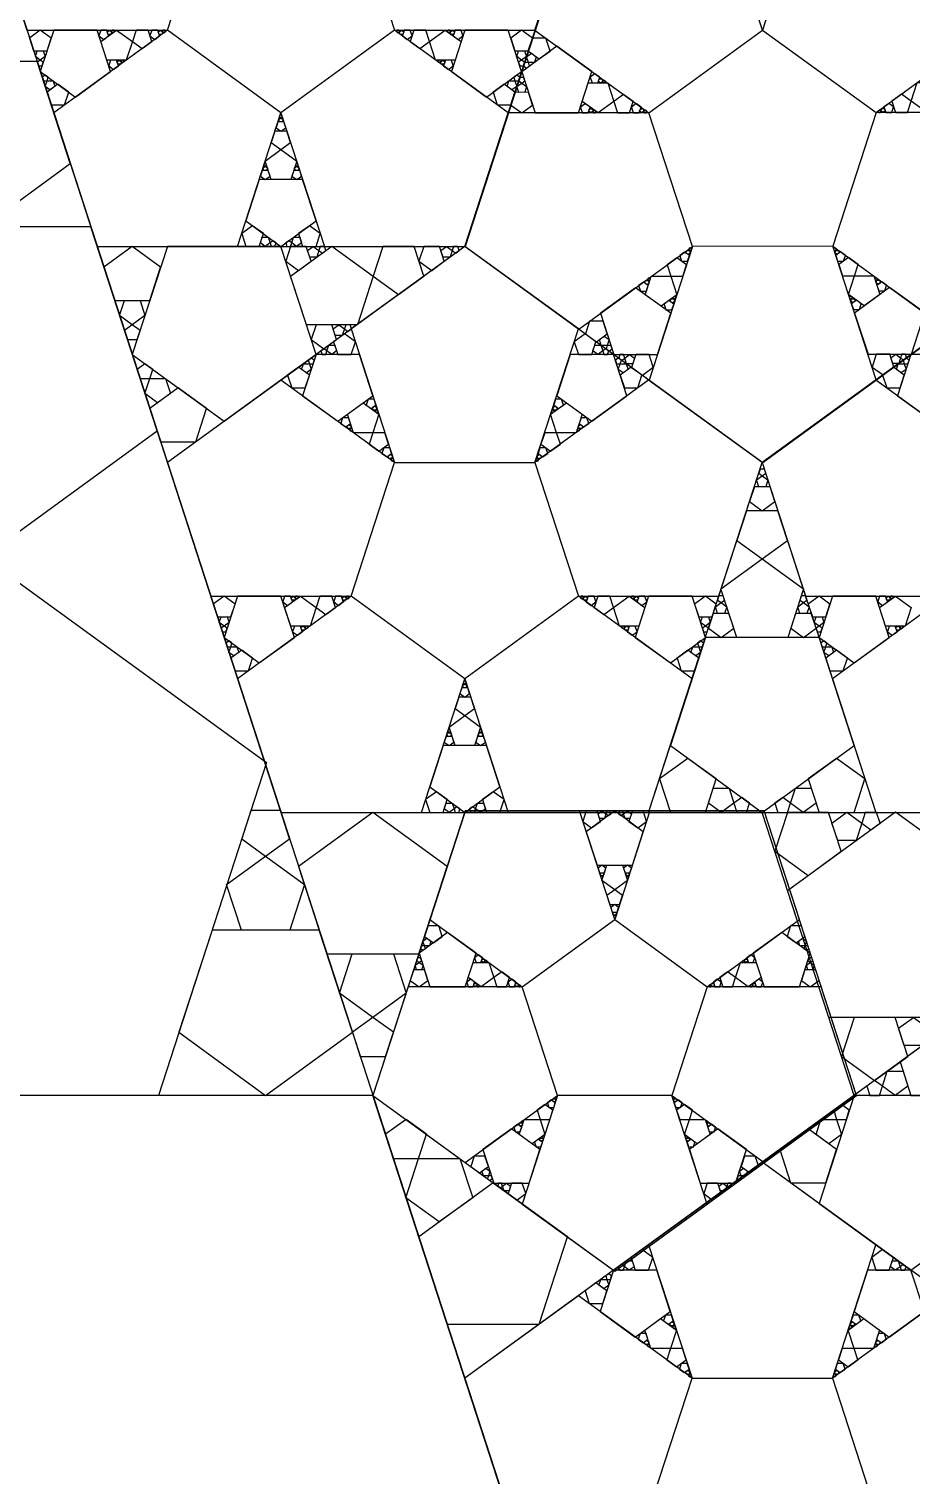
# Model space of a CAD drawing. Header units: inches. Extents: x -578 to 126, y -85 to 118.
# Drawn here: x -282.41 to -266.69, y -70.55 to -44.79 of the extents above; entities that cross this region are included whole.
import ezdxf

# ---------------------------------------------------------------- set-up
doc = ezdxf.new("R2010")
doc.units = ezdxf.units.IN
doc.header["$MEASUREMENT"] = 0
doc.layers.add('drawing', color=7, linetype='Continuous')

msp = doc.modelspace()

# ---------------------------------------------------------------- linework, layer by layer
for points in [[(-275.898, -44.81), (-277.922, -46.281), (-279.947, -44.81), (-279.174, -42.43), (-276.671, -42.43)], [(-266.071, -42.43), (-264.047, -48.661), (-269.347, -52.512), (-274.647, -48.661), (-272.622, -42.43)], [(-269.345, -44.809), (-267.319, -46.277), (-268.09, -48.658), (-270.592, -48.661), (-271.368, -46.282)], [(-273.396, -52.512), (-272.622, -54.891), (-274.647, -56.362), (-276.671, -54.891), (-275.898, -52.512)], [(-270.959, -63.783), (-272.993, -63.783), (-273.622, -61.848), (-271.976, -60.652), (-270.33, -61.848)], [(-267.322, -71.203), (-269.347, -72.674), (-271.371, -71.203), (-270.598, -68.823), (-268.096, -68.823)]]:
    msp.add_lwpolyline(points, close=True)
at = {"layer": 'drawing'}
for points in [[(-283.223, -42.43), (-269.347, -85.135), (-224.444, -85.135), (-210.568, -42.43), (-246.895, -16.037)], [(-283.222, -42.43), (-269.347, -85.135), (-224.444, -85.135), (-210.568, -42.43), (-246.895, -16.037)], [(-255.471, -42.43), (-269.347, -32.349), (-283.223, -42.43), (-277.922, -58.742), (-260.771, -58.742)], [(-269.347, -32.349), (-283.222, -42.43), (-277.922, -58.742), (-260.771, -58.742), (-255.471, -42.43)], [(-272.622, -42.43), (-277.922, -38.58), (-283.222, -42.43), (-281.198, -48.661), (-274.647, -48.661)], [(-272.622, -42.43), (-277.922, -38.58), (-283.222, -42.43), (-281.198, -48.661), (-274.647, -48.661)], [(-279.174, -42.43), (-281.198, -40.959), (-283.222, -42.43), (-282.449, -44.81), (-279.947, -44.81)], [(-275.898, -44.81), (-273.396, -44.81), (-272.622, -42.43), (-274.647, -40.959), (-276.671, -42.43)], [(-272.623, -42.432), (-274.641, -48.665), (-269.337, -52.51), (-264.041, -48.654), (-266.072, -42.425)], [(-269.345, -44.809), (-270.121, -42.43), (-272.623, -42.432), (-273.394, -44.813), (-271.368, -46.282)], [(-267.319, -46.277), (-265.296, -44.804), (-266.072, -42.425), (-268.574, -42.428), (-269.345, -44.809)], [(-282.017, -44.951), (-282.21, -44.81), (-282.404, -44.951), (-282.33, -45.178), (-282.091, -45.178)], [(-281.971, -44.81), (-282.21, -45.546), (-281.585, -46), (-280.959, -45.546), (-281.198, -44.81)], [(-281.971, -44.81), (-282.21, -45.546), (-281.585, -46), (-280.959, -45.546), (-281.198, -44.81)], [(-279.947, -44.81), (-281.971, -46.281), (-281.198, -48.661), (-278.696, -48.661), (-277.922, -46.281)], [(-281.132, -44.81), (-281.165, -44.911), (-281.079, -44.974), (-280.993, -44.911), (-281.026, -44.81)], [(-280.851, -44.809), (-280.57, -45.013), (-280.678, -45.343), (-281.025, -45.343), (-281.132, -45.013)], [(-280.978, -44.81), (-280.939, -44.838), (-280.954, -44.884), (-281.002, -44.884), (-281.017, -44.838)], [(-280.93, -44.81), (-280.939, -44.838), (-280.915, -44.855), (-280.892, -44.838), (-280.901, -44.81)], [(-280.504, -44.81), (-280.57, -45.013), (-280.398, -45.138), (-280.226, -45.013), (-280.291, -44.81)], [(-280.226, -44.81), (-280.258, -44.911), (-280.172, -44.974), (-280.086, -44.911), (-280.119, -44.81)], [(-280.071, -44.81), (-280.033, -44.838), (-280.047, -44.884), (-280.095, -44.884), (-280.11, -44.838)], [(-280.024, -44.81), (-280.033, -44.838), (-280.009, -44.855), (-279.985, -44.838), (-279.994, -44.81)], [(-277.922, -46.281), (-277.149, -48.661), (-274.647, -48.661), (-273.873, -46.281), (-275.898, -44.81)], [(-275.836, -44.855), (-275.812, -44.838), (-275.821, -44.81), (-275.85, -44.81), (-275.86, -44.838)], [(-275.797, -44.884), (-275.812, -44.838), (-275.773, -44.81), (-275.735, -44.838), (-275.749, -44.884)], [(-275.672, -44.974), (-275.586, -44.911), (-275.619, -44.81), (-275.726, -44.81), (-275.759, -44.911)], [(-275.447, -45.138), (-275.274, -45.013), (-275.34, -44.81), (-275.553, -44.81), (-275.619, -45.013)], [(-275.167, -45.343), (-275.274, -45.013), (-274.994, -44.809), (-274.713, -45.013), (-274.82, -45.343)], [(-274.929, -44.855), (-274.906, -44.838), (-274.915, -44.81), (-274.944, -44.81), (-274.953, -44.838)], [(-274.891, -44.884), (-274.906, -44.838), (-274.867, -44.81), (-274.828, -44.838), (-274.843, -44.884)], [(-274.26, -46), (-273.635, -45.546), (-273.873, -44.81), (-274.647, -44.81), (-274.886, -45.546)], [(-274.26, -46), (-273.635, -45.546), (-273.873, -44.81), (-274.647, -44.81), (-274.886, -45.546)], [(-274.766, -44.974), (-274.68, -44.911), (-274.713, -44.81), (-274.819, -44.81), (-274.852, -44.911)], [(-273.441, -44.951), (-273.635, -44.81), (-273.828, -44.951), (-273.754, -45.178), (-273.515, -45.178)], [(-273.126, -45.181), (-273.2, -44.953), (-273.439, -44.954), (-273.513, -45.181), (-273.319, -45.321)], [(-282.123, -45.28), (-282.21, -45.343), (-282.297, -45.28), (-282.264, -45.178), (-282.157, -45.178)], [(-273.548, -45.28), (-273.635, -45.343), (-273.721, -45.28), (-273.688, -45.178), (-273.581, -45.178)], [(-273.007, -45.094), (-273.632, -45.549), (-273.392, -46.284), (-272.619, -46.283), (-272.381, -45.547)], [(-273.406, -45.385), (-273.513, -45.385), (-273.546, -45.283), (-273.46, -45.22), (-273.373, -45.283)], [(-284.768, -47.187), (-283.222, -48.31), (-281.677, -47.187), (-282.267, -45.37), (-284.178, -45.37)], [(-282.157, -45.382), (-282.21, -45.343), (-282.263, -45.382), (-282.243, -45.444), (-282.177, -45.444)], [(-280.959, -45.343), (-280.992, -45.444), (-280.906, -45.507), (-280.82, -45.444), (-280.853, -45.343)], [(-280.805, -45.343), (-280.766, -45.371), (-280.781, -45.416), (-280.829, -45.416), (-280.843, -45.371)], [(-280.757, -45.343), (-280.766, -45.371), (-280.742, -45.388), (-280.719, -45.371), (-280.728, -45.343)], [(-275.102, -45.388), (-275.079, -45.371), (-275.088, -45.343), (-275.117, -45.343), (-275.126, -45.371)], [(-275.064, -45.416), (-275.079, -45.371), (-275.04, -45.343), (-275.001, -45.371), (-275.016, -45.416)], [(-274.939, -45.507), (-274.853, -45.444), (-274.886, -45.343), (-274.992, -45.343), (-275.025, -45.444)], [(-273.581, -45.382), (-273.635, -45.343), (-273.688, -45.382), (-273.667, -45.444), (-273.602, -45.444)], [(-273.493, -45.447), (-273.513, -45.385), (-273.579, -45.385), (-273.599, -45.447), (-273.546, -45.486)], [(-272.327, -45.586), (-272.414, -45.649), (-272.38, -45.75), (-272.274, -45.75), (-272.241, -45.649)], [(-282.157, -45.709), (-282.091, -45.709), (-282.071, -45.647), (-282.124, -45.608), (-282.177, -45.647)], [(-282.124, -45.812), (-282.091, -45.709), (-281.984, -45.709), (-281.951, -45.812), (-282.038, -45.875)], [(-282.017, -46.141), (-281.778, -46.141), (-281.704, -45.913), (-281.897, -45.773), (-282.091, -45.913)], [(-274.141, -45.913), (-274.067, -46.141), (-273.828, -46.141), (-273.754, -45.913), (-273.947, -45.773)], [(-273.861, -45.709), (-273.754, -45.709), (-273.72, -45.812), (-273.807, -45.875), (-273.894, -45.812)], [(-273.774, -45.647), (-273.754, -45.709), (-273.688, -45.709), (-273.667, -45.647), (-273.721, -45.608)], [(-273.718, -45.815), (-273.632, -45.751), (-273.545, -45.814), (-273.578, -45.916), (-273.685, -45.917)], [(-273.685, -45.713), (-273.632, -45.751), (-273.578, -45.713), (-273.599, -45.65), (-273.665, -45.65)], [(-272.099, -45.75), (-271.991, -46.08), (-272.272, -46.284), (-272.553, -46.081), (-272.446, -45.75)], [(-272.202, -45.676), (-272.188, -45.722), (-272.226, -45.75), (-272.265, -45.722), (-272.25, -45.677)], [(-272.164, -45.705), (-272.188, -45.722), (-272.178, -45.75), (-272.149, -45.75), (-272.14, -45.722)], [(-266.414, -46.278), (-266.696, -46.074), (-266.589, -45.744), (-266.241, -45.743), (-266.134, -46.074)], [(-273.825, -46.144), (-273.631, -46.284), (-273.438, -46.144), (-273.512, -45.916), (-273.751, -45.917)], [(-271.819, -45.955), (-271.991, -46.08), (-271.925, -46.282), (-271.712, -46.282), (-271.647, -46.08)], [(-266.761, -46.277), (-266.696, -46.074), (-266.868, -45.949), (-267.04, -46.075), (-266.974, -46.277)], [(-277.946, -46.354), (-277.922, -46.371), (-277.899, -46.354), (-277.908, -46.326), (-277.937, -46.326)], [(-271.368, -46.282), (-273.87, -46.284), (-274.641, -48.665), (-272.615, -50.134), (-270.592, -48.661)], [(-272.5, -46.119), (-272.586, -46.182), (-272.553, -46.283), (-272.447, -46.283), (-272.414, -46.182)], [(-272.375, -46.209), (-272.36, -46.255), (-272.399, -46.283), (-272.438, -46.255), (-272.423, -46.21)], [(-272.336, -46.238), (-272.36, -46.255), (-272.351, -46.283), (-272.322, -46.283), (-272.313, -46.255)], [(-271.593, -46.118), (-271.679, -46.181), (-271.646, -46.282), (-271.54, -46.282), (-271.507, -46.181)], [(-271.468, -46.209), (-271.454, -46.254), (-271.492, -46.282), (-271.531, -46.254), (-271.516, -46.209)], [(-271.43, -46.237), (-271.454, -46.254), (-271.444, -46.282), (-271.415, -46.282), (-271.406, -46.254)], [(-268.09, -48.658), (-266.064, -50.127), (-264.041, -48.654), (-264.816, -46.275), (-267.319, -46.277)], [(-267.242, -46.277), (-267.233, -46.249), (-267.257, -46.232), (-267.28, -46.25), (-267.271, -46.277)], [(-267.194, -46.278), (-267.233, -46.249), (-267.218, -46.204), (-267.17, -46.204), (-267.156, -46.249)], [(-267.04, -46.277), (-267.007, -46.176), (-267.093, -46.113), (-267.18, -46.176), (-267.147, -46.277)], [(-278.095, -46.811), (-277.922, -46.937), (-277.75, -46.811), (-277.816, -46.609), (-278.029, -46.609)], [(-278.009, -46.546), (-277.922, -46.609), (-277.836, -46.546), (-277.869, -46.445), (-277.976, -46.445)], [(-277.961, -46.399), (-277.922, -46.371), (-277.884, -46.399), (-277.898, -46.445), (-277.946, -46.445)], [(-278.203, -47.141), (-277.922, -46.937), (-277.641, -47.141), (-277.749, -47.471), (-278.096, -47.471)], [(-278.289, -47.408), (-278.203, -47.471), (-278.116, -47.408), (-278.149, -47.307), (-278.256, -47.307)], [(-278.241, -47.262), (-278.203, -47.233), (-278.164, -47.262), (-278.179, -47.307), (-278.226, -47.307)], [(-278.226, -47.216), (-278.203, -47.233), (-278.179, -47.216), (-278.188, -47.188), (-278.217, -47.188)], [(-277.728, -47.408), (-277.642, -47.471), (-277.556, -47.408), (-277.589, -47.307), (-277.695, -47.307)], [(-277.681, -47.262), (-277.642, -47.233), (-277.604, -47.262), (-277.618, -47.307), (-277.666, -47.307)], [(-277.666, -47.216), (-277.642, -47.233), (-277.618, -47.216), (-277.628, -47.188), (-277.657, -47.188)], [(-278.548, -48.206), (-277.922, -48.661), (-277.297, -48.206), (-277.536, -47.471), (-278.309, -47.471)], [(-278.548, -48.206), (-277.922, -48.661), (-277.297, -48.206), (-277.536, -47.471), (-278.309, -47.471)], [(-286.315, -51.946), (-283.222, -54.194), (-280.129, -51.946), (-281.31, -48.31), (-285.134, -48.31)], [(-278.428, -48.293), (-278.622, -48.434), (-278.548, -48.661), (-278.309, -48.661), (-278.235, -48.434)], [(-277.297, -48.661), (-277.223, -48.434), (-277.416, -48.293), (-277.61, -48.434), (-277.536, -48.661)], [(-280.066, -49.029), (-280.572, -48.661), (-281.079, -49.029), (-280.885, -49.624), (-280.26, -49.624)], [(-279.947, -48.661), (-280.572, -50.586), (-278.935, -51.776), (-277.297, -50.586), (-277.922, -48.661)], [(-279.947, -48.661), (-280.572, -50.586), (-278.935, -51.776), (-277.297, -50.586), (-277.922, -48.661)], [(-274.647, -48.661), (-279.947, -52.512), (-277.922, -58.742), (-271.371, -58.742), (-269.347, -52.512)], [(-274.647, -48.661), (-279.947, -52.512), (-277.922, -58.742), (-271.371, -58.742), (-269.347, -52.512)], [(-278.148, -48.496), (-278.115, -48.598), (-278.202, -48.661), (-278.289, -48.598), (-278.256, -48.496)], [(-278.062, -48.56), (-278.115, -48.598), (-278.095, -48.661), (-278.029, -48.661), (-278.009, -48.598)], [(-277.75, -48.661), (-277.73, -48.598), (-277.783, -48.56), (-277.836, -48.598), (-277.816, -48.661)], [(-277.75, -48.661), (-277.836, -48.926), (-277.611, -49.09), (-277.385, -48.926), (-277.471, -48.661)], [(-277.015, -48.657), (-276.279, -49.191), (-276.56, -50.056), (-277.469, -50.056), (-277.75, -49.191)], [(-277.643, -48.661), (-277.73, -48.598), (-277.697, -48.496), (-277.589, -48.496), (-277.556, -48.598)], [(-277.346, -48.66), (-277.245, -48.734), (-277.284, -48.853), (-277.409, -48.853), (-277.448, -48.734)], [(-277.221, -48.661), (-277.245, -48.734), (-277.183, -48.779), (-277.121, -48.734), (-277.144, -48.661)], [(-273.396, -52.512), (-272.622, -50.132), (-274.647, -48.661), (-276.671, -50.132), (-275.898, -52.512)], [(-276.107, -48.661), (-276.279, -49.191), (-275.828, -49.519), (-275.376, -49.191), (-275.549, -48.661)], [(-275.377, -48.661), (-275.463, -48.926), (-275.237, -49.09), (-275.012, -48.926), (-275.098, -48.661)], [(-274.973, -48.66), (-274.871, -48.734), (-274.91, -48.853), (-275.035, -48.853), (-275.074, -48.734)], [(-274.848, -48.661), (-274.871, -48.734), (-274.809, -48.779), (-274.747, -48.734), (-274.771, -48.661)], [(-270.592, -48.661), (-271.363, -51.042), (-269.337, -52.51), (-267.314, -51.037), (-268.09, -48.658)], [(-269.347, -52.512), (-267.322, -58.742), (-260.771, -58.742), (-258.747, -52.512), (-264.047, -48.661)], [(-269.347, -52.512), (-267.322, -58.742), (-260.771, -58.742), (-258.747, -52.512), (-264.047, -48.661)], [(-271.043, -48.989), (-270.977, -49.192), (-270.764, -49.191), (-270.698, -48.989), (-270.87, -48.864)], [(-270.817, -48.825), (-270.784, -48.926), (-270.678, -48.926), (-270.645, -48.825), (-270.731, -48.762)], [(-270.693, -48.734), (-270.645, -48.734), (-270.63, -48.779), (-270.669, -48.808), (-270.707, -48.779)], [(-270.654, -48.706), (-270.645, -48.734), (-270.616, -48.734), (-270.606, -48.706), (-270.63, -48.689)], [(-268.066, -48.731), (-268.036, -48.731), (-268.027, -48.703), (-268.051, -48.686), (-268.075, -48.703)], [(-268.051, -48.777), (-268.036, -48.731), (-267.989, -48.731), (-267.974, -48.777), (-268.012, -48.805)], [(-268.003, -48.923), (-267.897, -48.923), (-267.864, -48.822), (-267.95, -48.759), (-268.036, -48.822)], [(-267.917, -49.188), (-267.704, -49.188), (-267.638, -48.985), (-267.81, -48.86), (-267.983, -48.986)], [(-271.324, -49.192), (-270.977, -49.192), (-270.869, -49.522), (-271.15, -49.726), (-271.431, -49.522)], [(-267.811, -49.519), (-267.704, -49.188), (-267.356, -49.188), (-267.249, -49.518), (-267.529, -49.722)], [(-272.228, -49.853), (-271.989, -50.588), (-271.215, -50.587), (-270.977, -49.851), (-271.603, -49.397)], [(-272.228, -49.853), (-271.989, -50.588), (-271.215, -50.587), (-270.977, -49.851), (-271.603, -49.397)], [(-271.55, -49.359), (-271.517, -49.46), (-271.411, -49.46), (-271.378, -49.358), (-271.464, -49.296)], [(-271.426, -49.268), (-271.378, -49.268), (-271.363, -49.313), (-271.402, -49.341), (-271.44, -49.313)], [(-271.387, -49.24), (-271.378, -49.268), (-271.348, -49.268), (-271.339, -49.24), (-271.363, -49.222)], [(-267.462, -50.583), (-266.689, -50.582), (-266.45, -49.846), (-267.077, -49.393), (-267.702, -49.848)], [(-267.462, -50.583), (-266.689, -50.582), (-266.45, -49.846), (-267.077, -49.393), (-267.702, -49.848)], [(-267.332, -49.263), (-267.302, -49.263), (-267.293, -49.235), (-267.317, -49.218), (-267.341, -49.235)], [(-267.317, -49.309), (-267.302, -49.263), (-267.255, -49.263), (-267.24, -49.309), (-267.278, -49.337)], [(-267.269, -49.455), (-267.163, -49.455), (-267.13, -49.354), (-267.216, -49.291), (-267.302, -49.354)], [(-280.345, -49.891), (-280.572, -50.056), (-280.8, -49.891), (-280.713, -49.624), (-280.432, -49.624)], [(-271.096, -49.687), (-271.063, -49.789), (-270.957, -49.789), (-270.924, -49.687), (-271.01, -49.625)], [(-270.972, -49.596), (-270.924, -49.596), (-270.909, -49.642), (-270.948, -49.67), (-270.987, -49.642)], [(-270.933, -49.569), (-270.924, -49.596), (-270.895, -49.596), (-270.886, -49.568), (-270.909, -49.551)], [(-267.785, -49.593), (-267.755, -49.593), (-267.746, -49.565), (-267.77, -49.548), (-267.794, -49.565)], [(-267.77, -49.639), (-267.755, -49.593), (-267.707, -49.593), (-267.693, -49.638), (-267.731, -49.667)], [(-267.722, -49.785), (-267.616, -49.785), (-267.583, -49.684), (-267.669, -49.621), (-267.755, -49.684)], [(-280.433, -50.157), (-280.572, -50.056), (-280.712, -50.157), (-280.659, -50.321), (-280.486, -50.321)], [(-277.297, -50.056), (-277.383, -50.321), (-277.157, -50.485), (-276.932, -50.321), (-277.018, -50.056)], [(-276.893, -50.055), (-276.792, -50.129), (-276.83, -50.248), (-276.956, -50.248), (-276.994, -50.129)], [(-276.671, -50.586), (-276.597, -50.359), (-276.791, -50.219), (-276.984, -50.359), (-276.91, -50.586)], [(-276.768, -50.056), (-276.792, -50.129), (-276.729, -50.174), (-276.667, -50.129), (-276.691, -50.056)], [(-272.503, -50.219), (-272.696, -50.359), (-272.622, -50.586), (-272.383, -50.586), (-272.31, -50.359)], [(-272.183, -49.993), (-272.422, -49.993), (-272.495, -50.221), (-272.302, -50.361), (-272.109, -50.22)], [(-277.124, -50.586), (-277.104, -50.524), (-277.157, -50.485), (-277.211, -50.524), (-277.19, -50.586)], [(-277.017, -50.587), (-277.104, -50.524), (-277.071, -50.422), (-276.964, -50.422), (-276.93, -50.524)], [(-272.223, -50.422), (-272.189, -50.524), (-272.276, -50.587), (-272.363, -50.524), (-272.33, -50.422)], [(-272.075, -50.322), (-272.108, -50.424), (-272.215, -50.424), (-272.249, -50.322), (-272.162, -50.259)], [(-272.136, -50.485), (-272.189, -50.524), (-272.169, -50.586), (-272.103, -50.586), (-272.083, -50.524)], [(-272.042, -50.424), (-272.108, -50.424), (-272.128, -50.487), (-272.075, -50.525), (-272.022, -50.486)], [(-276.524, -50.586), (-277.297, -50.586), (-277.536, -51.322), (-276.91, -51.776), (-276.285, -51.322)], [(-277.436, -50.687), (-277.416, -50.75), (-277.35, -50.75), (-277.33, -50.687), (-277.383, -50.649)], [(-271.758, -51.322), (-271.997, -50.586), (-272.77, -50.586), (-273.009, -51.322), (-272.383, -51.776)], [(-271.758, -51.322), (-271.997, -50.586), (-272.77, -50.586), (-273.009, -51.322), (-272.383, -51.776)], [(-271.943, -50.75), (-271.878, -50.75), (-271.857, -50.687), (-271.911, -50.649), (-271.964, -50.687)], [(-271.849, -50.689), (-271.796, -50.65), (-271.816, -50.588), (-271.882, -50.588), (-271.902, -50.65)], [(-271.763, -50.752), (-271.796, -50.65), (-271.709, -50.587), (-271.622, -50.65), (-271.655, -50.752)], [(-271.482, -50.955), (-271.289, -50.814), (-271.363, -50.587), (-271.602, -50.587), (-271.676, -50.815)], [(-267.314, -50.583), (-267.388, -50.81), (-267.194, -50.95), (-267.001, -50.81), (-267.075, -50.582)], [(-266.968, -50.582), (-266.881, -50.645), (-266.914, -50.747), (-267.022, -50.747), (-267.055, -50.645)], [(-265.923, -50.586), (-266.697, -50.586), (-266.936, -51.322), (-266.31, -51.776), (-265.684, -51.322)], [(-265.923, -50.586), (-266.697, -50.586), (-266.936, -51.322), (-266.31, -51.776), (-265.684, -51.322)], [(-266.861, -50.582), (-266.881, -50.645), (-266.828, -50.684), (-266.775, -50.645), (-266.795, -50.582)], [(-266.836, -50.687), (-266.816, -50.75), (-266.75, -50.75), (-266.73, -50.687), (-266.783, -50.649)], [(-280.433, -51.015), (-280.261, -51.015), (-280.207, -50.851), (-280.347, -50.75), (-280.486, -50.851)], [(-277.803, -50.954), (-277.729, -51.181), (-277.49, -51.181), (-277.416, -50.954), (-277.61, -50.813)], [(-277.523, -50.75), (-277.416, -50.75), (-277.383, -50.852), (-277.47, -50.915), (-277.556, -50.852)], [(-271.911, -50.852), (-271.878, -50.75), (-271.77, -50.75), (-271.737, -50.852), (-271.824, -50.915)], [(-271.803, -51.181), (-271.564, -51.181), (-271.491, -50.954), (-271.684, -50.813), (-271.877, -50.954)], [(-267.203, -50.954), (-267.129, -51.181), (-266.89, -51.181), (-266.816, -50.954), (-267.009, -50.813)], [(-266.923, -50.75), (-266.816, -50.75), (-266.783, -50.852), (-266.869, -50.915), (-266.956, -50.852)], [(-280.348, -51.283), (-280.261, -51.015), (-279.98, -51.015), (-279.893, -51.283), (-280.12, -51.448)], [(-280.066, -52.144), (-279.441, -52.144), (-279.247, -51.549), (-279.754, -51.181), (-280.26, -51.549)], [(-275.898, -52.512), (-277.922, -51.041), (-279.947, -52.512), (-279.174, -54.891), (-276.671, -54.891)], [(-272.622, -54.891), (-270.12, -54.891), (-269.347, -52.512), (-271.371, -51.041), (-273.396, -52.512)], [(-265.298, -52.512), (-267.322, -51.041), (-269.347, -52.512), (-268.573, -54.891), (-266.071, -54.891)], [(-276.176, -51.651), (-276.283, -51.981), (-276.631, -51.981), (-276.738, -51.651), (-276.457, -51.447)], [(-276.264, -51.384), (-276.371, -51.384), (-276.404, -51.486), (-276.317, -51.548), (-276.231, -51.486)], [(-276.216, -51.531), (-276.231, -51.576), (-276.279, -51.576), (-276.294, -51.531), (-276.255, -51.503)], [(-272.663, -51.981), (-273.01, -51.981), (-273.118, -51.651), (-272.837, -51.447), (-272.556, -51.651)], [(-273.015, -51.576), (-273.062, -51.576), (-273.077, -51.531), (-273.038, -51.503), (-273, -51.531)], [(-272.89, -51.486), (-272.923, -51.384), (-273.029, -51.384), (-273.062, -51.486), (-272.976, -51.548)], [(-276.717, -51.714), (-276.824, -51.714), (-276.857, -51.815), (-276.771, -51.877), (-276.685, -51.815)], [(-276.202, -51.576), (-276.231, -51.576), (-276.24, -51.604), (-276.216, -51.622), (-276.193, -51.604)], [(-273.053, -51.604), (-273.062, -51.576), (-273.092, -51.576), (-273.101, -51.604), (-273.077, -51.622)], [(-272.437, -51.815), (-272.47, -51.714), (-272.576, -51.714), (-272.609, -51.815), (-272.523, -51.877)], [(-276.67, -51.86), (-276.684, -51.906), (-276.732, -51.906), (-276.747, -51.86), (-276.708, -51.832)], [(-276.655, -51.906), (-276.684, -51.906), (-276.693, -51.934), (-276.67, -51.951), (-276.646, -51.934)], [(-276.07, -51.981), (-276.283, -51.981), (-276.349, -52.184), (-276.177, -52.309), (-276.004, -52.184)], [(-272.944, -52.184), (-273.01, -51.981), (-273.223, -51.981), (-273.289, -52.184), (-273.117, -52.309)], [(-272.6, -51.934), (-272.609, -51.906), (-272.638, -51.906), (-272.648, -51.934), (-272.624, -51.951)], [(-272.561, -51.906), (-272.609, -51.906), (-272.624, -51.86), (-272.585, -51.832), (-272.546, -51.86)], [(-275.984, -52.246), (-276.091, -52.246), (-276.123, -52.348), (-276.037, -52.41), (-275.951, -52.348)], [(-273.17, -52.348), (-273.203, -52.246), (-273.309, -52.246), (-273.342, -52.348), (-273.256, -52.41)], [(-275.936, -52.393), (-275.951, -52.439), (-275.999, -52.439), (-276.014, -52.393), (-275.975, -52.365)], [(-275.922, -52.439), (-275.951, -52.439), (-275.96, -52.466), (-275.936, -52.484), (-275.913, -52.466)], [(-273.333, -52.466), (-273.343, -52.439), (-273.372, -52.439), (-273.381, -52.466), (-273.357, -52.484)], [(-273.295, -52.439), (-273.343, -52.439), (-273.357, -52.393), (-273.319, -52.365), (-273.28, -52.393)], [(-269.448, -52.821), (-269.347, -52.748), (-269.245, -52.821), (-269.284, -52.941), (-269.409, -52.941)], [(-269.409, -52.703), (-269.347, -52.748), (-269.285, -52.703), (-269.308, -52.63), (-269.385, -52.63)], [(-269.572, -53.206), (-269.347, -53.369), (-269.121, -53.206), (-269.207, -52.941), (-269.486, -52.941)], [(-269.798, -53.9), (-269.347, -54.228), (-268.895, -53.9), (-269.068, -53.369), (-269.626, -53.369)], [(-288.264, -57.856), (-283.222, -54.194), (-278.181, -57.856), (-280.107, -63.783), (-286.338, -63.783)], [(-270.082, -54.762), (-269.347, -54.228), (-268.611, -54.762), (-268.892, -55.627), (-269.801, -55.627)], [(-278.741, -55.032), (-278.935, -54.891), (-279.128, -55.032), (-279.054, -55.259), (-278.815, -55.259)], [(-278.696, -54.891), (-278.935, -55.627), (-278.309, -56.081), (-277.683, -55.627), (-277.922, -54.891)], [(-278.696, -54.891), (-278.935, -55.627), (-278.309, -56.081), (-277.683, -55.627), (-277.922, -54.891)], [(-276.671, -54.891), (-278.696, -56.362), (-277.922, -58.742), (-275.42, -58.742), (-274.647, -56.362)], [(-277.857, -54.891), (-277.889, -54.993), (-277.803, -55.055), (-277.717, -54.993), (-277.75, -54.891)], [(-277.576, -54.89), (-277.295, -55.094), (-277.402, -55.424), (-277.749, -55.424), (-277.857, -55.094)], [(-277.702, -54.891), (-277.664, -54.919), (-277.678, -54.965), (-277.726, -54.965), (-277.741, -54.919)], [(-277.655, -54.891), (-277.664, -54.919), (-277.64, -54.937), (-277.616, -54.919), (-277.625, -54.891)], [(-277.229, -54.891), (-277.295, -55.094), (-277.122, -55.219), (-276.95, -55.094), (-277.016, -54.891)], [(-276.95, -54.891), (-276.983, -54.993), (-276.897, -55.055), (-276.811, -54.993), (-276.843, -54.891)], [(-276.796, -54.891), (-276.757, -54.919), (-276.772, -54.965), (-276.82, -54.965), (-276.834, -54.919)], [(-276.748, -54.891), (-276.757, -54.919), (-276.733, -54.937), (-276.71, -54.919), (-276.719, -54.891)], [(-274.647, -56.362), (-273.873, -58.742), (-271.371, -58.742), (-270.598, -56.362), (-272.622, -54.891)], [(-272.56, -54.937), (-272.536, -54.919), (-272.546, -54.891), (-272.575, -54.891), (-272.584, -54.919)], [(-272.522, -54.965), (-272.536, -54.919), (-272.498, -54.891), (-272.459, -54.919), (-272.474, -54.965)], [(-272.397, -55.055), (-272.311, -54.993), (-272.344, -54.891), (-272.45, -54.891), (-272.483, -54.993)], [(-272.171, -55.219), (-271.999, -55.094), (-272.065, -54.891), (-272.278, -54.891), (-272.344, -55.094)], [(-271.892, -55.424), (-271.999, -55.094), (-271.718, -54.89), (-271.437, -55.094), (-271.544, -55.424)], [(-271.654, -54.937), (-271.63, -54.919), (-271.639, -54.891), (-271.668, -54.891), (-271.677, -54.919)], [(-271.615, -54.965), (-271.63, -54.919), (-271.591, -54.891), (-271.553, -54.919), (-271.567, -54.965)], [(-270.984, -56.081), (-270.359, -55.627), (-270.598, -54.891), (-271.371, -54.891), (-271.61, -55.627)], [(-270.984, -56.081), (-270.359, -55.627), (-270.598, -54.891), (-271.371, -54.891), (-271.61, -55.627)], [(-271.49, -55.055), (-271.404, -54.993), (-271.437, -54.891), (-271.543, -54.891), (-271.576, -54.993)], [(-270.166, -55.032), (-270.359, -54.891), (-270.552, -55.032), (-270.478, -55.259), (-270.239, -55.259)], [(-270.181, -55.079), (-270.08, -55.005), (-269.979, -55.079), (-270.017, -55.198), (-270.143, -55.198)], [(-270.142, -54.96), (-270.08, -55.005), (-270.018, -54.96), (-270.042, -54.887), (-270.118, -54.887)], [(-268.715, -55.079), (-268.613, -55.005), (-268.512, -55.079), (-268.551, -55.198), (-268.676, -55.198)], [(-268.675, -54.96), (-268.613, -55.005), (-268.551, -54.96), (-268.575, -54.887), (-268.652, -54.887)], [(-268.141, -55.032), (-268.334, -54.891), (-268.528, -55.032), (-268.454, -55.259), (-268.215, -55.259)], [(-268.096, -54.891), (-268.334, -55.627), (-267.709, -56.081), (-267.083, -55.627), (-267.322, -54.891)], [(-266.071, -54.891), (-268.096, -56.362), (-267.322, -58.742), (-264.82, -58.742), (-264.047, -56.362)], [(-267.256, -54.891), (-267.289, -54.993), (-267.203, -55.055), (-267.117, -54.993), (-267.15, -54.891)], [(-266.975, -54.89), (-266.695, -55.094), (-266.802, -55.424), (-267.149, -55.424), (-267.256, -55.094)], [(-267.102, -54.891), (-267.063, -54.919), (-267.078, -54.965), (-267.126, -54.965), (-267.141, -54.919)], [(-267.054, -54.891), (-267.063, -54.919), (-267.04, -54.937), (-267.016, -54.919), (-267.025, -54.891)], [(-278.848, -55.361), (-278.935, -55.424), (-279.021, -55.361), (-278.988, -55.259), (-278.881, -55.259)], [(-270.272, -55.361), (-270.359, -55.424), (-270.446, -55.361), (-270.413, -55.259), (-270.305, -55.259)], [(-270.306, -55.463), (-270.08, -55.627), (-269.855, -55.463), (-269.941, -55.198), (-270.219, -55.198)], [(-268.839, -55.463), (-268.613, -55.627), (-268.388, -55.463), (-268.474, -55.198), (-268.753, -55.198)], [(-268.248, -55.361), (-268.334, -55.424), (-268.421, -55.361), (-268.388, -55.259), (-268.281, -55.259)], [(-278.881, -55.463), (-278.935, -55.424), (-278.988, -55.463), (-278.968, -55.526), (-278.902, -55.526)], [(-277.683, -55.424), (-277.716, -55.526), (-277.63, -55.588), (-277.544, -55.526), (-277.577, -55.424)], [(-277.529, -55.424), (-277.49, -55.452), (-277.505, -55.498), (-277.553, -55.498), (-277.568, -55.452)], [(-277.481, -55.424), (-277.49, -55.452), (-277.467, -55.469), (-277.443, -55.452), (-277.452, -55.424)], [(-271.827, -55.469), (-271.803, -55.452), (-271.812, -55.424), (-271.841, -55.424), (-271.851, -55.452)], [(-271.788, -55.498), (-271.803, -55.452), (-271.764, -55.424), (-271.726, -55.452), (-271.74, -55.498)], [(-271.663, -55.588), (-271.577, -55.526), (-271.61, -55.424), (-271.717, -55.424), (-271.749, -55.526)], [(-270.984, -57.552), (-269.347, -58.742), (-267.709, -57.552), (-268.334, -55.627), (-270.359, -55.627)], [(-270.984, -57.552), (-269.347, -58.742), (-267.709, -57.552), (-268.334, -55.627), (-270.359, -55.627)], [(-270.306, -55.463), (-270.359, -55.424), (-270.412, -55.463), (-270.392, -55.526), (-270.326, -55.526)], [(-268.281, -55.463), (-268.334, -55.424), (-268.388, -55.463), (-268.367, -55.526), (-268.302, -55.526)], [(-267.083, -55.424), (-267.116, -55.526), (-267.03, -55.588), (-266.944, -55.526), (-266.977, -55.424)], [(-266.929, -55.424), (-266.89, -55.452), (-266.905, -55.498), (-266.953, -55.498), (-266.968, -55.452)], [(-266.881, -55.424), (-266.89, -55.452), (-266.867, -55.469), (-266.843, -55.452), (-266.852, -55.424)], [(-278.881, -55.791), (-278.816, -55.791), (-278.795, -55.728), (-278.848, -55.689), (-278.902, -55.728)], [(-278.849, -55.893), (-278.816, -55.791), (-278.708, -55.791), (-278.675, -55.893), (-278.762, -55.956)], [(-278.741, -56.222), (-278.502, -56.222), (-278.428, -55.995), (-278.622, -55.854), (-278.815, -55.995)], [(-270.865, -55.995), (-270.791, -56.222), (-270.552, -56.222), (-270.478, -55.995), (-270.672, -55.854)], [(-270.585, -55.791), (-270.478, -55.791), (-270.445, -55.893), (-270.532, -55.956), (-270.618, -55.893)], [(-270.498, -55.728), (-270.478, -55.791), (-270.412, -55.791), (-270.392, -55.728), (-270.445, -55.689)], [(-268.281, -55.791), (-268.215, -55.791), (-268.195, -55.728), (-268.248, -55.689), (-268.302, -55.728)], [(-268.249, -55.893), (-268.215, -55.791), (-268.108, -55.791), (-268.075, -55.893), (-268.162, -55.956)], [(-268.141, -56.222), (-267.902, -56.222), (-267.828, -55.995), (-268.022, -55.854), (-268.215, -55.995)], [(-274.67, -56.435), (-274.647, -56.453), (-274.623, -56.435), (-274.632, -56.407), (-274.661, -56.407)], [(-274.733, -56.627), (-274.647, -56.69), (-274.561, -56.627), (-274.594, -56.526), (-274.7, -56.526)], [(-274.685, -56.481), (-274.647, -56.453), (-274.608, -56.481), (-274.623, -56.526), (-274.671, -56.526)], [(-274.819, -56.893), (-274.647, -57.018), (-274.474, -56.893), (-274.54, -56.69), (-274.753, -56.69)], [(-274.928, -57.222), (-274.647, -57.018), (-274.366, -57.222), (-274.473, -57.552), (-274.82, -57.552)], [(-275.013, -57.49), (-274.927, -57.552), (-274.841, -57.49), (-274.874, -57.388), (-274.98, -57.388)], [(-274.966, -57.343), (-274.927, -57.315), (-274.888, -57.343), (-274.903, -57.388), (-274.951, -57.388)], [(-274.951, -57.298), (-274.927, -57.315), (-274.903, -57.298), (-274.912, -57.27), (-274.942, -57.27)], [(-274.453, -57.49), (-274.367, -57.552), (-274.28, -57.49), (-274.313, -57.388), (-274.42, -57.388)], [(-274.405, -57.343), (-274.367, -57.315), (-274.328, -57.343), (-274.343, -57.388), (-274.391, -57.388)], [(-274.39, -57.298), (-274.367, -57.315), (-274.343, -57.298), (-274.352, -57.27), (-274.381, -57.27)], [(-275.272, -58.288), (-274.647, -58.742), (-274.021, -58.288), (-274.26, -57.552), (-275.033, -57.552)], [(-275.272, -58.288), (-274.647, -58.742), (-274.021, -58.288), (-274.26, -57.552), (-275.033, -57.552)], [(-270.672, -57.78), (-271.178, -58.147), (-270.984, -58.742), (-270.359, -58.742), (-270.166, -58.147)], [(-267.709, -58.742), (-267.516, -58.147), (-268.022, -57.78), (-268.528, -58.147), (-268.334, -58.742)], [(-275.153, -58.374), (-275.346, -58.515), (-275.272, -58.742), (-275.033, -58.742), (-274.96, -58.515)], [(-274.021, -58.742), (-273.947, -58.515), (-274.141, -58.374), (-274.334, -58.515), (-274.26, -58.742)], [(-269.938, -58.311), (-269.851, -58.578), (-270.078, -58.743), (-270.306, -58.578), (-270.219, -58.311)], [(-268.615, -58.743), (-268.842, -58.578), (-268.755, -58.311), (-268.475, -58.311), (-268.388, -58.578)], [(-278.622, -59.212), (-278.196, -59.521), (-277.77, -59.212), (-277.932, -58.711), (-278.459, -58.711)], [(-267.667, -63.783), (-269.313, -58.717), (-274.639, -58.717), (-276.284, -63.783), (-271.976, -66.913)], [(-271.976, -60.652), (-272.604, -58.717), (-274.639, -58.717), (-275.267, -60.652), (-273.622, -61.848)], [(-274.873, -58.578), (-274.839, -58.68), (-274.926, -58.743), (-275.013, -58.68), (-274.98, -58.578)], [(-274.786, -58.641), (-274.839, -58.68), (-274.819, -58.742), (-274.753, -58.742), (-274.733, -58.68)], [(-274.474, -58.742), (-274.454, -58.68), (-274.507, -58.641), (-274.561, -58.68), (-274.54, -58.742)], [(-274.367, -58.743), (-274.454, -58.68), (-274.421, -58.578), (-274.314, -58.578), (-274.28, -58.68)], [(-272.484, -58.717), (-272.544, -58.902), (-272.387, -59.016), (-272.23, -58.902), (-272.29, -58.717)], [(-271.467, -59.087), (-271.976, -58.717), (-272.484, -59.087), (-272.29, -59.685), (-271.661, -59.685)], [(-271.467, -59.087), (-271.976, -58.717), (-272.484, -59.087), (-272.29, -59.685), (-271.661, -59.685)], [(-272.203, -58.717), (-272.132, -58.768), (-272.159, -58.851), (-272.247, -58.851), (-272.273, -58.768)], [(-272.116, -58.717), (-272.132, -58.768), (-272.089, -58.8), (-272.046, -58.768), (-272.062, -58.717)], [(-270.33, -61.848), (-268.684, -60.652), (-269.313, -58.717), (-271.347, -58.717), (-271.976, -60.652)], [(-271.862, -58.8), (-271.819, -58.768), (-271.836, -58.717), (-271.889, -58.717), (-271.906, -58.768)], [(-271.792, -58.851), (-271.819, -58.768), (-271.748, -58.717), (-271.678, -58.768), (-271.705, -58.851)], [(-271.564, -59.016), (-271.407, -58.902), (-271.467, -58.717), (-271.661, -58.717), (-271.721, -58.902)], [(-269.712, -58.477), (-269.851, -58.578), (-269.798, -58.742), (-269.625, -58.742), (-269.572, -58.578)], [(-268.896, -58.742), (-268.842, -58.578), (-268.982, -58.477), (-269.121, -58.578), (-269.068, -58.742)], [(-274.96, -59.705), (-276.285, -58.742), (-277.61, -59.705), (-277.104, -61.262), (-275.466, -61.262)], [(-274.647, -58.742), (-276.285, -63.783), (-271.997, -66.898), (-267.709, -63.783), (-269.347, -58.742)], [(-260.771, -58.742), (-274.647, -68.823), (-269.347, -85.135), (-252.195, -85.135), (-246.895, -68.823)], [(-260.771, -58.742), (-274.647, -68.823), (-269.347, -85.135), (-252.195, -85.135), (-246.895, -68.823)], [(-268.896, -58.742), (-269.121, -59.436), (-268.531, -59.865), (-267.94, -59.436), (-268.166, -58.742)], [(-266.97, -58.732), (-265.044, -60.131), (-265.78, -62.394), (-268.16, -62.394), (-268.896, -60.131)], [(-267.838, -58.741), (-267.573, -58.933), (-267.674, -59.245), (-268.002, -59.245), (-268.104, -58.933)], [(-267.511, -58.742), (-267.573, -58.933), (-267.41, -59.052), (-267.248, -58.933), (-267.31, -58.742)], [(-278.89, -60.026), (-278.196, -59.521), (-277.501, -60.026), (-277.767, -60.842), (-278.625, -60.842)], [(-272.133, -59.736), (-272.203, -59.685), (-272.273, -59.736), (-272.247, -59.818), (-272.16, -59.818)], [(-271.747, -59.953), (-271.976, -60.119), (-272.204, -59.953), (-272.117, -59.685), (-271.835, -59.685)], [(-271.678, -59.736), (-271.748, -59.685), (-271.818, -59.736), (-271.791, -59.818), (-271.705, -59.818)], [(-272.172, -59.855), (-272.203, -59.878), (-272.235, -59.855), (-272.223, -59.818), (-272.184, -59.818)], [(-272.184, -59.892), (-272.203, -59.878), (-272.223, -59.892), (-272.215, -59.915), (-272.192, -59.915)], [(-271.716, -59.855), (-271.748, -59.878), (-271.779, -59.855), (-271.767, -59.818), (-271.729, -59.818)], [(-271.729, -59.892), (-271.748, -59.878), (-271.767, -59.892), (-271.76, -59.915), (-271.736, -59.915)], [(-271.836, -60.221), (-271.976, -60.119), (-272.116, -60.221), (-272.062, -60.386), (-271.889, -60.386)], [(-271.906, -60.437), (-271.976, -60.386), (-272.046, -60.437), (-272.019, -60.519), (-271.932, -60.519)], [(-271.944, -60.556), (-271.976, -60.579), (-272.007, -60.556), (-271.995, -60.519), (-271.956, -60.519)], [(-275.05, -60.951), (-275.11, -60.766), (-275.304, -60.766), (-275.364, -60.951), (-275.207, -61.065)], [(-271.956, -60.593), (-271.976, -60.579), (-271.995, -60.593), (-271.988, -60.616), (-271.964, -60.616)], [(-268.647, -60.766), (-268.841, -60.766), (-268.901, -60.951), (-268.744, -61.065), (-268.587, -60.951)], [(-279.742, -62.66), (-278.196, -63.783), (-276.65, -62.66), (-277.24, -60.842), (-279.151, -60.842)], [(-274.953, -60.881), (-275.462, -61.25), (-275.267, -61.848), (-274.639, -61.848), (-274.444, -61.25)], [(-274.953, -60.881), (-275.462, -61.25), (-275.267, -61.848), (-274.639, -61.848), (-274.444, -61.25)], [(-275.278, -61.117), (-275.365, -61.117), (-275.392, -61.034), (-275.321, -60.983), (-275.251, -61.034)], [(-268.684, -61.848), (-268.49, -61.25), (-268.998, -60.881), (-269.507, -61.25), (-269.313, -61.848)], [(-268.56, -61.034), (-268.587, -61.117), (-268.674, -61.117), (-268.701, -61.034), (-268.63, -60.983)], [(-275.69, -61.962), (-276.285, -62.394), (-276.88, -61.962), (-276.652, -61.262), (-275.917, -61.262)], [(-275.348, -61.168), (-275.365, -61.117), (-275.418, -61.117), (-275.435, -61.168), (-275.392, -61.199)], [(-274.401, -61.282), (-274.471, -61.332), (-274.444, -61.415), (-274.358, -61.415), (-274.331, -61.332)], [(-269.507, -61.415), (-269.48, -61.332), (-269.55, -61.282), (-269.62, -61.332), (-269.594, -61.415)], [(-268.533, -61.117), (-268.587, -61.117), (-268.603, -61.168), (-268.56, -61.199), (-268.517, -61.168)], [(-275.619, -61.734), (-275.462, -61.848), (-275.304, -61.734), (-275.364, -61.549), (-275.559, -61.549)], [(-275.532, -61.466), (-275.462, -61.415), (-275.391, -61.466), (-275.418, -61.549), (-275.505, -61.549)], [(-275.505, -61.383), (-275.462, -61.415), (-275.418, -61.383), (-275.435, -61.332), (-275.488, -61.332)], [(-274.216, -61.415), (-274.128, -61.683), (-274.357, -61.849), (-274.585, -61.683), (-274.498, -61.415)], [(-274.3, -61.355), (-274.288, -61.392), (-274.319, -61.415), (-274.35, -61.392), (-274.338, -61.355)], [(-274.268, -61.378), (-274.288, -61.392), (-274.28, -61.415), (-274.256, -61.415), (-274.249, -61.392)], [(-269.595, -61.849), (-269.823, -61.683), (-269.736, -61.415), (-269.453, -61.415), (-269.366, -61.683)], [(-269.671, -61.415), (-269.664, -61.392), (-269.683, -61.378), (-269.702, -61.392), (-269.695, -61.415)], [(-269.632, -61.415), (-269.664, -61.392), (-269.652, -61.355), (-269.613, -61.355), (-269.601, -61.392)], [(-268.647, -61.734), (-268.49, -61.848), (-268.333, -61.734), (-268.393, -61.549), (-268.587, -61.549)], [(-268.56, -61.466), (-268.49, -61.415), (-268.419, -61.466), (-268.446, -61.549), (-268.533, -61.549)], [(-268.533, -61.383), (-268.49, -61.415), (-268.447, -61.383), (-268.463, -61.332), (-268.517, -61.332)], [(-274.542, -61.715), (-274.612, -61.766), (-274.585, -61.848), (-274.499, -61.848), (-274.472, -61.766)], [(-274.44, -61.788), (-274.428, -61.825), (-274.46, -61.848), (-274.491, -61.825), (-274.479, -61.788)], [(-274.409, -61.811), (-274.428, -61.825), (-274.421, -61.848), (-274.397, -61.848), (-274.39, -61.825)], [(-273.988, -61.581), (-274.128, -61.683), (-274.075, -61.848), (-273.902, -61.848), (-273.848, -61.683)], [(-273.805, -61.715), (-273.875, -61.766), (-273.848, -61.848), (-273.762, -61.848), (-273.735, -61.766)], [(-273.703, -61.788), (-273.691, -61.825), (-273.723, -61.848), (-273.754, -61.825), (-273.742, -61.788)], [(-273.672, -61.811), (-273.691, -61.825), (-273.684, -61.848), (-273.66, -61.848), (-273.653, -61.825)], [(-270.267, -61.848), (-270.26, -61.825), (-270.279, -61.811), (-270.299, -61.825), (-270.291, -61.848)], [(-270.229, -61.848), (-270.26, -61.825), (-270.248, -61.788), (-270.209, -61.788), (-270.197, -61.825)], [(-270.103, -61.848), (-270.077, -61.766), (-270.147, -61.715), (-270.217, -61.766), (-270.19, -61.848)], [(-269.877, -61.848), (-269.823, -61.683), (-269.963, -61.581), (-270.103, -61.683), (-270.05, -61.848)], [(-269.53, -61.848), (-269.523, -61.825), (-269.542, -61.811), (-269.562, -61.825), (-269.554, -61.848)], [(-269.492, -61.848), (-269.523, -61.825), (-269.511, -61.788), (-269.472, -61.788), (-269.46, -61.825)], [(-269.366, -61.848), (-269.339, -61.766), (-269.41, -61.715), (-269.48, -61.766), (-269.453, -61.848)], [(-273.622, -61.848), (-275.656, -61.848), (-276.284, -63.783), (-274.639, -64.978), (-272.993, -63.783)], [(-270.959, -63.783), (-269.313, -64.978), (-267.667, -63.783), (-268.296, -61.848), (-270.33, -61.848)], [(-275.92, -62.66), (-276.285, -62.394), (-276.65, -62.66), (-276.51, -63.089), (-276.059, -63.089)], [(-267.709, -62.394), (-267.935, -63.089), (-267.344, -63.518), (-266.753, -63.089), (-266.979, -62.394)], [(-266.652, -62.393), (-266.386, -62.586), (-266.488, -62.897), (-266.816, -62.897), (-266.917, -62.586)], [(-266.071, -63.783), (-265.878, -63.188), (-266.384, -62.82), (-266.89, -63.188), (-266.697, -63.783)], [(-266.977, -63.784), (-267.205, -63.619), (-267.118, -63.352), (-266.837, -63.352), (-266.75, -63.619)], [(-267.258, -63.783), (-267.205, -63.619), (-267.344, -63.518), (-267.483, -63.619), (-267.43, -63.783)], [(-294.448, -76.979), (-283.222, -85.135), (-271.997, -76.98), (-276.285, -63.783), (-290.16, -63.783)], [(-294.448, -76.979), (-283.222, -85.135), (-271.997, -76.979), (-276.285, -63.783), (-290.16, -63.783)], [(-272.993, -63.783), (-273.622, -65.718), (-271.976, -66.913), (-270.33, -65.718), (-270.959, -63.783)], [(-273.176, -63.916), (-273.149, -63.998), (-273.063, -63.998), (-273.036, -63.916), (-273.106, -63.865)], [(-273.075, -63.842), (-273.036, -63.842), (-273.024, -63.879), (-273.055, -63.902), (-273.087, -63.879)], [(-273.043, -63.819), (-273.036, -63.842), (-273.012, -63.842), (-273.005, -63.819), (-273.024, -63.805)], [(-270.939, -63.842), (-270.915, -63.842), (-270.908, -63.819), (-270.927, -63.805), (-270.947, -63.819)], [(-270.927, -63.879), (-270.915, -63.842), (-270.877, -63.842), (-270.865, -63.879), (-270.896, -63.902)], [(-270.888, -63.998), (-270.802, -63.998), (-270.775, -63.916), (-270.845, -63.865), (-270.915, -63.916)], [(-265.684, -63.783), (-267.709, -63.783), (-268.334, -65.708), (-266.697, -66.898), (-265.059, -65.708)], [(-273.36, -64.049), (-273.306, -64.214), (-273.133, -64.214), (-273.079, -64.049), (-273.219, -63.947)], [(-270.818, -64.214), (-270.645, -64.214), (-270.592, -64.049), (-270.732, -63.947), (-270.872, -64.049)], [(-268.074, -64.048), (-268.021, -64.212), (-267.848, -64.212), (-267.795, -64.048), (-267.934, -63.947)], [(-275.92, -64.906), (-275.469, -64.906), (-275.329, -64.477), (-275.694, -64.212), (-276.059, -64.477)], [(-274.324, -64.75), (-274.13, -65.348), (-273.501, -65.348), (-273.307, -64.75), (-273.816, -64.381)], [(-274.324, -64.75), (-274.13, -65.348), (-273.501, -65.348), (-273.307, -64.75), (-273.816, -64.381)], [(-273.772, -64.349), (-273.746, -64.432), (-273.659, -64.432), (-273.632, -64.349), (-273.702, -64.298)], [(-273.671, -64.275), (-273.632, -64.275), (-273.62, -64.312), (-273.652, -64.335), (-273.683, -64.312)], [(-273.588, -64.214), (-273.306, -64.214), (-273.219, -64.482), (-273.447, -64.648), (-273.676, -64.482)], [(-273.64, -64.253), (-273.632, -64.275), (-273.608, -64.275), (-273.601, -64.253), (-273.62, -64.239)], [(-270.733, -64.482), (-270.645, -64.214), (-270.363, -64.214), (-270.276, -64.482), (-270.504, -64.648)], [(-270.45, -65.348), (-269.821, -65.348), (-269.627, -64.75), (-270.136, -64.381), (-270.644, -64.75)], [(-270.45, -65.348), (-269.821, -65.348), (-269.627, -64.75), (-270.136, -64.381), (-270.644, -64.75)], [(-270.343, -64.275), (-270.319, -64.275), (-270.312, -64.253), (-270.331, -64.239), (-270.35, -64.253)], [(-270.331, -64.312), (-270.319, -64.275), (-270.28, -64.275), (-270.268, -64.312), (-270.3, -64.335)], [(-270.292, -64.432), (-270.206, -64.432), (-270.179, -64.349), (-270.249, -64.298), (-270.319, -64.349)], [(-269.034, -64.745), (-268.841, -65.34), (-268.215, -65.34), (-268.022, -64.745), (-268.528, -64.378)], [(-268.302, -64.212), (-268.021, -64.212), (-267.934, -64.479), (-268.161, -64.644), (-268.388, -64.479)], [(-273.404, -64.617), (-273.377, -64.699), (-273.291, -64.699), (-273.264, -64.617), (-273.334, -64.566)], [(-273.303, -64.543), (-273.264, -64.543), (-273.252, -64.58), (-273.283, -64.603), (-273.315, -64.58)], [(-273.271, -64.52), (-273.264, -64.543), (-273.24, -64.543), (-273.233, -64.52), (-273.252, -64.506)], [(-270.711, -64.543), (-270.688, -64.543), (-270.68, -64.52), (-270.7, -64.506), (-270.719, -64.52)], [(-270.7, -64.58), (-270.688, -64.543), (-270.649, -64.543), (-270.637, -64.58), (-270.668, -64.603)], [(-270.661, -64.699), (-270.574, -64.699), (-270.547, -64.617), (-270.617, -64.566), (-270.687, -64.617)], [(-275.696, -65.606), (-275.469, -64.906), (-274.733, -64.906), (-274.506, -65.606), (-275.101, -66.038)], [(-274.287, -64.864), (-274.482, -64.864), (-274.542, -65.049), (-274.384, -65.163), (-274.227, -65.049)], [(-269.41, -65.049), (-269.47, -64.864), (-269.664, -64.864), (-269.724, -65.049), (-269.567, -65.163)], [(-264.047, -68.823), (-269.347, -64.973), (-274.647, -68.823), (-272.622, -75.054), (-266.071, -75.054)], [(-264.047, -68.823), (-269.347, -64.973), (-274.647, -68.823), (-272.622, -75.054), (-266.071, -75.054)], [(-274.2, -65.132), (-274.227, -65.215), (-274.314, -65.215), (-274.341, -65.132), (-274.271, -65.081)], [(-268.096, -68.823), (-267.322, -66.444), (-269.347, -64.973), (-271.371, -66.444), (-270.598, -68.823)], [(-269.637, -65.215), (-269.725, -65.215), (-269.751, -65.132), (-269.681, -65.081), (-269.61, -65.132)], [(-274.96, -67.861), (-273.322, -67.861), (-272.816, -66.303), (-274.141, -65.34), (-275.466, -66.303)], [(-274.173, -65.215), (-274.227, -65.215), (-274.243, -65.266), (-274.2, -65.297), (-274.157, -65.266)], [(-274.017, -65.43), (-273.973, -65.399), (-273.99, -65.348), (-274.044, -65.348), (-274.06, -65.399)], [(-273.946, -65.482), (-273.973, -65.399), (-273.903, -65.348), (-273.832, -65.399), (-273.859, -65.482)], [(-273.719, -65.647), (-273.561, -65.533), (-273.622, -65.348), (-273.816, -65.348), (-273.876, -65.533)], [(-270.33, -65.348), (-270.39, -65.533), (-270.233, -65.647), (-270.076, -65.533), (-270.136, -65.348)], [(-270.049, -65.348), (-269.978, -65.399), (-270.005, -65.482), (-270.092, -65.482), (-270.119, -65.399)], [(-269.961, -65.348), (-269.978, -65.399), (-269.935, -65.43), (-269.891, -65.399), (-269.908, -65.348)], [(-269.708, -65.266), (-269.725, -65.215), (-269.778, -65.215), (-269.795, -65.266), (-269.751, -65.297)], [(-271.371, -66.898), (-271.297, -66.671), (-271.491, -66.53), (-271.684, -66.671), (-271.61, -66.898)], [(-267.203, -66.53), (-267.396, -66.671), (-267.322, -66.898), (-267.083, -66.898), (-267.009, -66.671)], [(-271.223, -66.898), (-271.997, -66.898), (-272.236, -67.634), (-271.61, -68.088), (-270.985, -67.634)], [(-271.223, -66.898), (-271.997, -66.898), (-272.236, -67.634), (-271.61, -68.088), (-270.985, -67.634)], [(-272.136, -66.999), (-272.116, -67.062), (-272.05, -67.062), (-272.03, -66.999), (-272.083, -66.961)], [(-271.824, -66.898), (-271.804, -66.836), (-271.857, -66.797), (-271.911, -66.836), (-271.89, -66.898)], [(-271.717, -66.899), (-271.804, -66.836), (-271.771, -66.733), (-271.664, -66.733), (-271.63, -66.836)], [(-266.458, -67.634), (-266.697, -66.898), (-267.47, -66.898), (-267.709, -67.634), (-267.083, -68.088)], [(-266.922, -66.733), (-266.889, -66.836), (-266.976, -66.899), (-267.063, -66.836), (-267.03, -66.733)], [(-266.836, -66.797), (-266.889, -66.836), (-266.869, -66.898), (-266.803, -66.898), (-266.783, -66.836)], [(-272.503, -67.266), (-272.429, -67.493), (-272.19, -67.493), (-272.116, -67.266), (-272.31, -67.125)], [(-272.223, -67.062), (-272.116, -67.062), (-272.083, -67.164), (-272.169, -67.227), (-272.256, -67.164)], [(-270.598, -68.823), (-272.622, -67.353), (-274.647, -68.823), (-273.874, -71.203), (-271.371, -71.203)], [(-267.322, -71.203), (-264.82, -71.203), (-264.047, -68.823), (-266.071, -67.353), (-268.096, -68.823)], [(-270.964, -67.696), (-271.071, -67.696), (-271.104, -67.797), (-271.017, -67.86), (-270.931, -67.797)], [(-267.59, -67.797), (-267.623, -67.696), (-267.729, -67.696), (-267.762, -67.797), (-267.676, -67.86)], [(-270.876, -67.963), (-270.983, -68.293), (-271.33, -68.293), (-271.438, -67.963), (-271.157, -67.759)], [(-270.916, -67.843), (-270.931, -67.888), (-270.979, -67.888), (-270.994, -67.843), (-270.955, -67.815)], [(-270.902, -67.888), (-270.931, -67.888), (-270.94, -67.916), (-270.916, -67.933), (-270.893, -67.916)], [(-267.363, -68.293), (-267.71, -68.293), (-267.818, -67.963), (-267.537, -67.759), (-267.256, -67.963)], [(-267.753, -67.916), (-267.762, -67.888), (-267.792, -67.888), (-267.801, -67.916), (-267.777, -67.933)], [(-267.714, -67.888), (-267.762, -67.888), (-267.777, -67.843), (-267.738, -67.815), (-267.7, -67.843)], [(-271.417, -68.025), (-271.524, -68.025), (-271.557, -68.127), (-271.471, -68.189), (-271.385, -68.127)], [(-271.37, -68.172), (-271.384, -68.218), (-271.432, -68.218), (-271.447, -68.172), (-271.408, -68.144)], [(-271.355, -68.218), (-271.384, -68.218), (-271.393, -68.245), (-271.37, -68.263), (-271.346, -68.245)], [(-267.3, -68.245), (-267.309, -68.218), (-267.338, -68.218), (-267.347, -68.245), (-267.324, -68.263)], [(-267.261, -68.218), (-267.309, -68.218), (-267.324, -68.172), (-267.285, -68.144), (-267.246, -68.172)], [(-267.137, -68.127), (-267.169, -68.025), (-267.276, -68.025), (-267.309, -68.127), (-267.223, -68.189)], [(-270.77, -68.293), (-270.983, -68.293), (-271.049, -68.496), (-270.877, -68.621), (-270.704, -68.496)], [(-267.644, -68.496), (-267.71, -68.293), (-267.923, -68.293), (-267.989, -68.496), (-267.817, -68.621)], [(-270.684, -68.558), (-270.79, -68.558), (-270.823, -68.66), (-270.737, -68.722), (-270.651, -68.66)], [(-270.636, -68.705), (-270.651, -68.75), (-270.699, -68.75), (-270.714, -68.705), (-270.675, -68.677)], [(-270.622, -68.75), (-270.651, -68.75), (-270.66, -68.778), (-270.636, -68.796), (-270.613, -68.778)], [(-268.033, -68.778), (-268.042, -68.75), (-268.072, -68.75), (-268.081, -68.778), (-268.057, -68.796)], [(-267.995, -68.75), (-268.042, -68.75), (-268.057, -68.705), (-268.019, -68.677), (-267.98, -68.705)], [(-267.87, -68.66), (-267.903, -68.558), (-268.009, -68.558), (-268.042, -68.66), (-267.956, -68.722)]]:
    msp.add_lwpolyline(points, close=True, dxfattribs=at)

doc.saveas('drawing.dxf')
